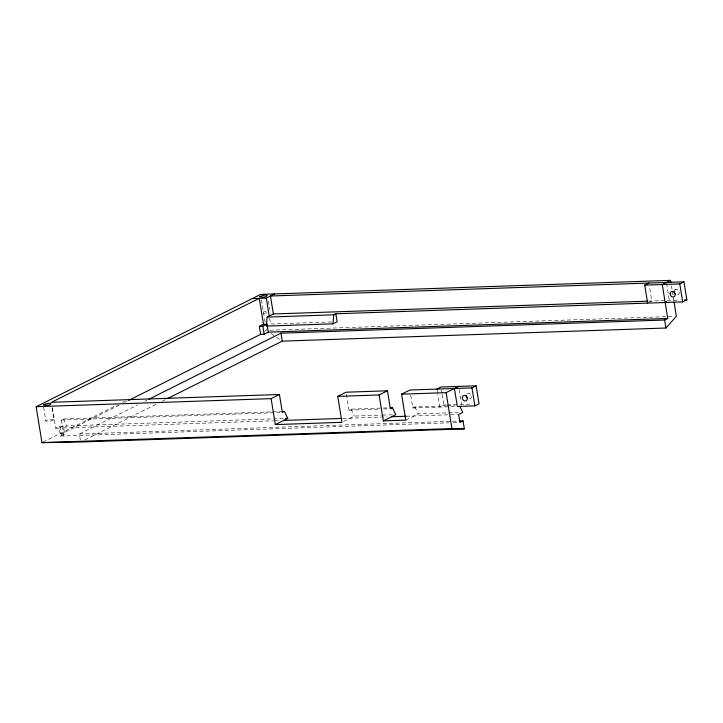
<?xml version="1.0" encoding="UTF-8"?>
<svg xmlns="http://www.w3.org/2000/svg" width="723" height="723" viewBox="0 0 723 723"><rect width="100%" height="100%" fill="white"/><g stroke="black" fill="none" stroke-linecap="round" stroke-linejoin="round"><path stroke-width="0.54" stroke-dasharray="3.62 2.71" d="M63.986 435.996L61.401 420.027L63.479 418.979L281.039 411.532M52.354 407.7L55.68 428.251L59.837 426.172L63.344 426.046L64.636 434.035L60.479 436.114L59.187 428.124L63.344 426.046M283.28 418.518L66.85 425.928L62.693 428.007L273.493 420.786M42.973 442.124L117.46 404.862M122.485 402.35L124.501 401.337M264.401 331.351L266.416 330.348L266.064 328.17M59.837 426.172L61.13 434.152L119.575 404.916M124.609 402.395L126.624 401.392M80.352 440L79.376 434.017L137.84 404.772M144.898 401.238L146.914 400.226M84.708 439.982L156.267 404.184M162.314 401.157L165.341 399.638M346.407 394.324L348.974 410.176L351.053 409.137L389.082 407.835M343.805 421.392L354.424 416.077L381.265 415.156M410.745 395.309L412.797 407.989L414.875 406.95L446.263 405.874M405.784 420.135L418.246 413.89L458.337 412.517M446.154 404.907L443.958 404.979L439.801 407.067L437.749 394.378M648.459 302.684L651.785 301.021L649.381 286.227M674.053 290.284L675.716 289.453M648.404 301.13L680.271 300.045M331.595 321.952L270.51 324.04L269.543 318.057M269.796 330.23L674.125 316.385M447.248 404.871L472.453 404.003M447.365 405.838L455.029 405.576M61.401 420.027L281.211 412.499M348.974 410.176L379.168 409.137M383.642 408.983L390.357 408.757M412.797 407.989L457.343 406.462M382.386 415.119L392.453 414.776M55.68 428.251L59.187 428.124M274.613 420.75L280.253 420.56M342.494 418.427L387.176 416.891M406.236 416.24L457.514 414.487M61.13 434.152L64.636 434.035M79.376 434.017L458.527 421.03M60.479 436.114L448.649 422.819M453.158 422.666L457.668 422.512M271.071 333.52L275.734 336.701M276.665 337.334L282.259 341.148M414.875 406.95L418.246 413.89M351.053 409.137L354.424 416.077M63.479 418.979L66.85 425.928M671.441 285.82L672.146 290.176M672.327 291.261L673.908 301.057M666.579 283.506L669.317 300.416M459.096 389.589L461.491 404.383M441.563 390.185L442.078 393.357M442.25 394.415L443.958 404.979M437.063 390.149L437.578 393.321M268.387 300.958L269.769 309.48M261.473 299.855L265.178 322.72M52.083 408.007L53.981 419.72A4.13 0.822 -9.2 0 1 47.826 421.382A4.13 0.822 -9.2 0 1 47.908 419.927A4.13 0.822 -9.2 0 1 53.981 419.72M43.588 407.13L45.829 420.967M674.731 290.212A2.892 2.386 63.4 0 1 679.042 291.324A2.892 2.386 63.4 0 1 676.592 294.857M467.23 393.818A2.892 2.386 63.4 0 1 471.288 395.472A2.892 2.386 63.4 0 1 468.929 398.852M267.004 312.878A4.13 0.822 -9.2 0 1 263.091 313.258M263.226 312.056A4.13 0.822 -9.2 0 1 266.136 311.378"/><path stroke-width="1.08" d="M267.139 317.099L266.353 326.118L332.987 323.841L337.144 321.762L335.852 313.773L682.693 301.898L686.85 299.819L683.94 281.853L270.465 296.014L273.375 313.981L267.139 317.099L333.773 314.812L335.852 313.773M332.987 323.841L333.773 314.812M167.356 398.635L282.259 341.148L665.919 328.016L676.385 316.303L674.089 302.151M459.656 420.985L463.045 420.876L464.338 428.856L80.669 441.997L41.97 442.63L36.15 406.697L260.596 294.415L670.564 280.37L670.917 282.548M252.282 298.572L266.308 298.093L274.623 293.936M260.632 334.351L259.34 326.362L263.497 324.284L267.004 324.166L268.296 332.146L264.148 334.225L260.632 334.351L128.64 400.379M259.34 326.362L262.847 326.245L267.004 324.166M148.929 399.223L280.967 333.167L664.627 320.027L667.745 318.463L662.25 284.528L670.564 280.37M271.116 398.644L279.43 394.487L282.341 412.453L284.419 411.414L287.79 418.364L275.318 424.6L271.116 398.644L36.15 406.697M275.318 424.6L341.952 422.313L337.749 396.367L346.064 392.209L387.447 390.791L390.357 408.757L392.435 407.718L395.806 414.659L383.335 420.903L379.132 394.948L387.447 390.791M383.335 420.903L405.784 420.135L401.581 394.18L409.887 390.022L471.965 387.899L476.123 385.82L479.033 403.786L474.875 405.865L457.343 406.462L454.433 388.495M436.891 389.101L441.048 387.013L476.123 385.82M647.627 303.1L644.717 285.133L648.874 283.055M401.581 394.18L446.118 392.652L458.581 386.416M644.717 285.133L679.783 283.931L683.94 281.853M665.16 302.494L666.823 301.663M463.045 420.876L459.927 422.431L458.635 414.451L462.792 412.372L459.9 406.416M273.375 313.981L647.275 301.175M684.654 299.891L686.85 299.819M268.296 332.146L667.745 318.463M279.43 394.487L51.478 402.295L259.295 298.328L263.497 324.284M337.749 396.367L379.132 394.948M282.16 411.495L284.419 411.414M390.194 407.79L392.435 407.718M285.54 418.436L287.79 418.364M283.633 420.443L341.383 418.463M391.649 416.737L406.236 416.24M41.97 442.63L451.938 428.585L464.338 428.856M679.783 283.931L682.693 301.898M664.627 320.027L665.919 328.016M471.965 387.899L474.875 405.865M446.118 392.652L451.938 428.585M280.967 333.167L282.259 341.148M266.308 298.093L269.218 316.059M262.847 326.245L264.148 334.225M675.372 294.171A2.892 2.386 63.4 0 1 674.297 291.486M467.175 397.713A2.892 2.386 63.4 0 1 466.471 395.626M43.398 404.763C51.134 407.23 55.599 400.199 43.398 404.763M259.539 296.629C267.103 299.141 271.866 292.074 259.539 296.629M670.149 293.565A2.892 2.386 63.4 0 0 673.709 296.891A2.892 2.386 63.4 0 0 674.053 292.173A2.892 2.386 63.4 0 0 670.149 293.565M462.313 397.704A2.892 2.386 63.4 0 0 466.028 400.795A2.892 2.386 63.4 0 0 466.1 396.023A2.892 2.386 63.4 0 0 462.313 397.704"/></g></svg>
